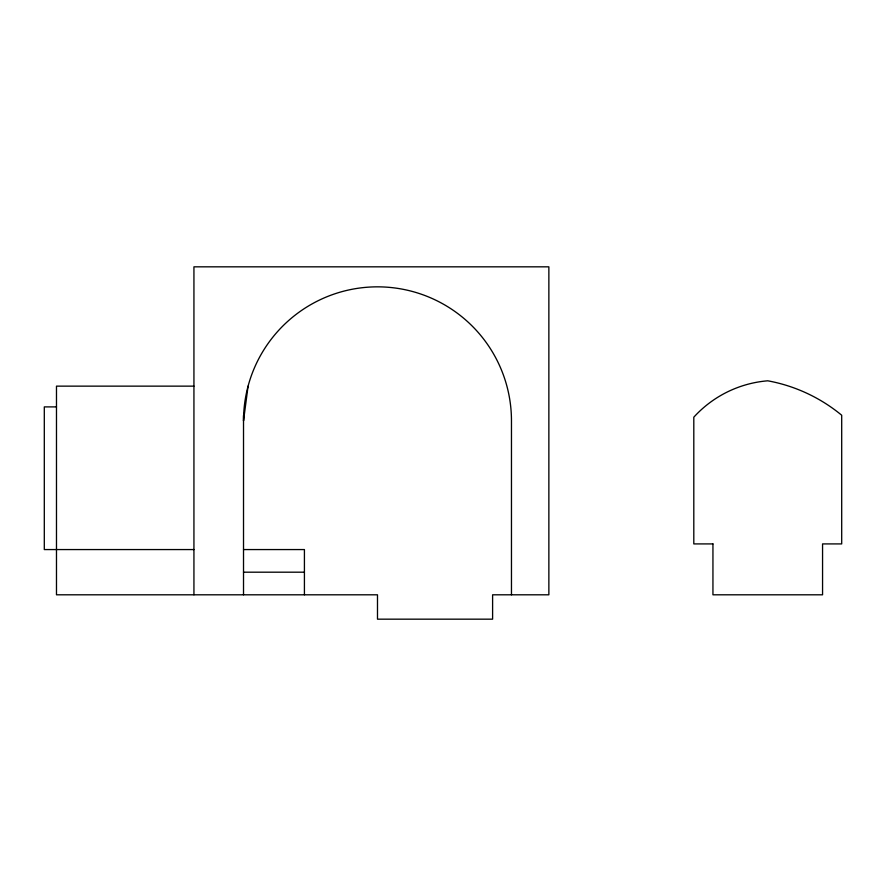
<?xml version="1.0" encoding="UTF-8"?>
<svg xmlns="http://www.w3.org/2000/svg" width="886" height="886" viewBox="0 0 886 886"><rect width="100%" height="100%" fill="white"/><g stroke="black" fill="none" stroke-linecap="round" stroke-linejoin="round"><path stroke-width="1.33" d="M248.08 386.141L243.517 420.817A133.974 133.974 0 0 1 377.491 286.842A133.974 133.974 0 0 1 511.466 420.817L511.466 594.805M193.934 386.141L56.482 386.141L56.482 594.805L377.491 594.805L377.491 619.17L492.605 619.17L492.605 594.805L548.866 594.805L548.866 266.83L193.934 266.83L193.934 594.805M56.482 406.895L44.3 406.895L44.3 549.564L193.934 549.564M243.517 549.564L304.419 549.564L304.419 594.805M243.517 572.19L304.419 572.19M243.517 415.479L243.517 594.805M712.942 543.915L693.804 543.915L693.804 417.195A112.367 112.367 0 0 1 767.752 380.803A161.95 161.95 0 0 1 841.7 415.235L841.7 543.915L822.562 543.915L822.562 594.805L712.942 594.805L712.942 543.915"/></g></svg>
